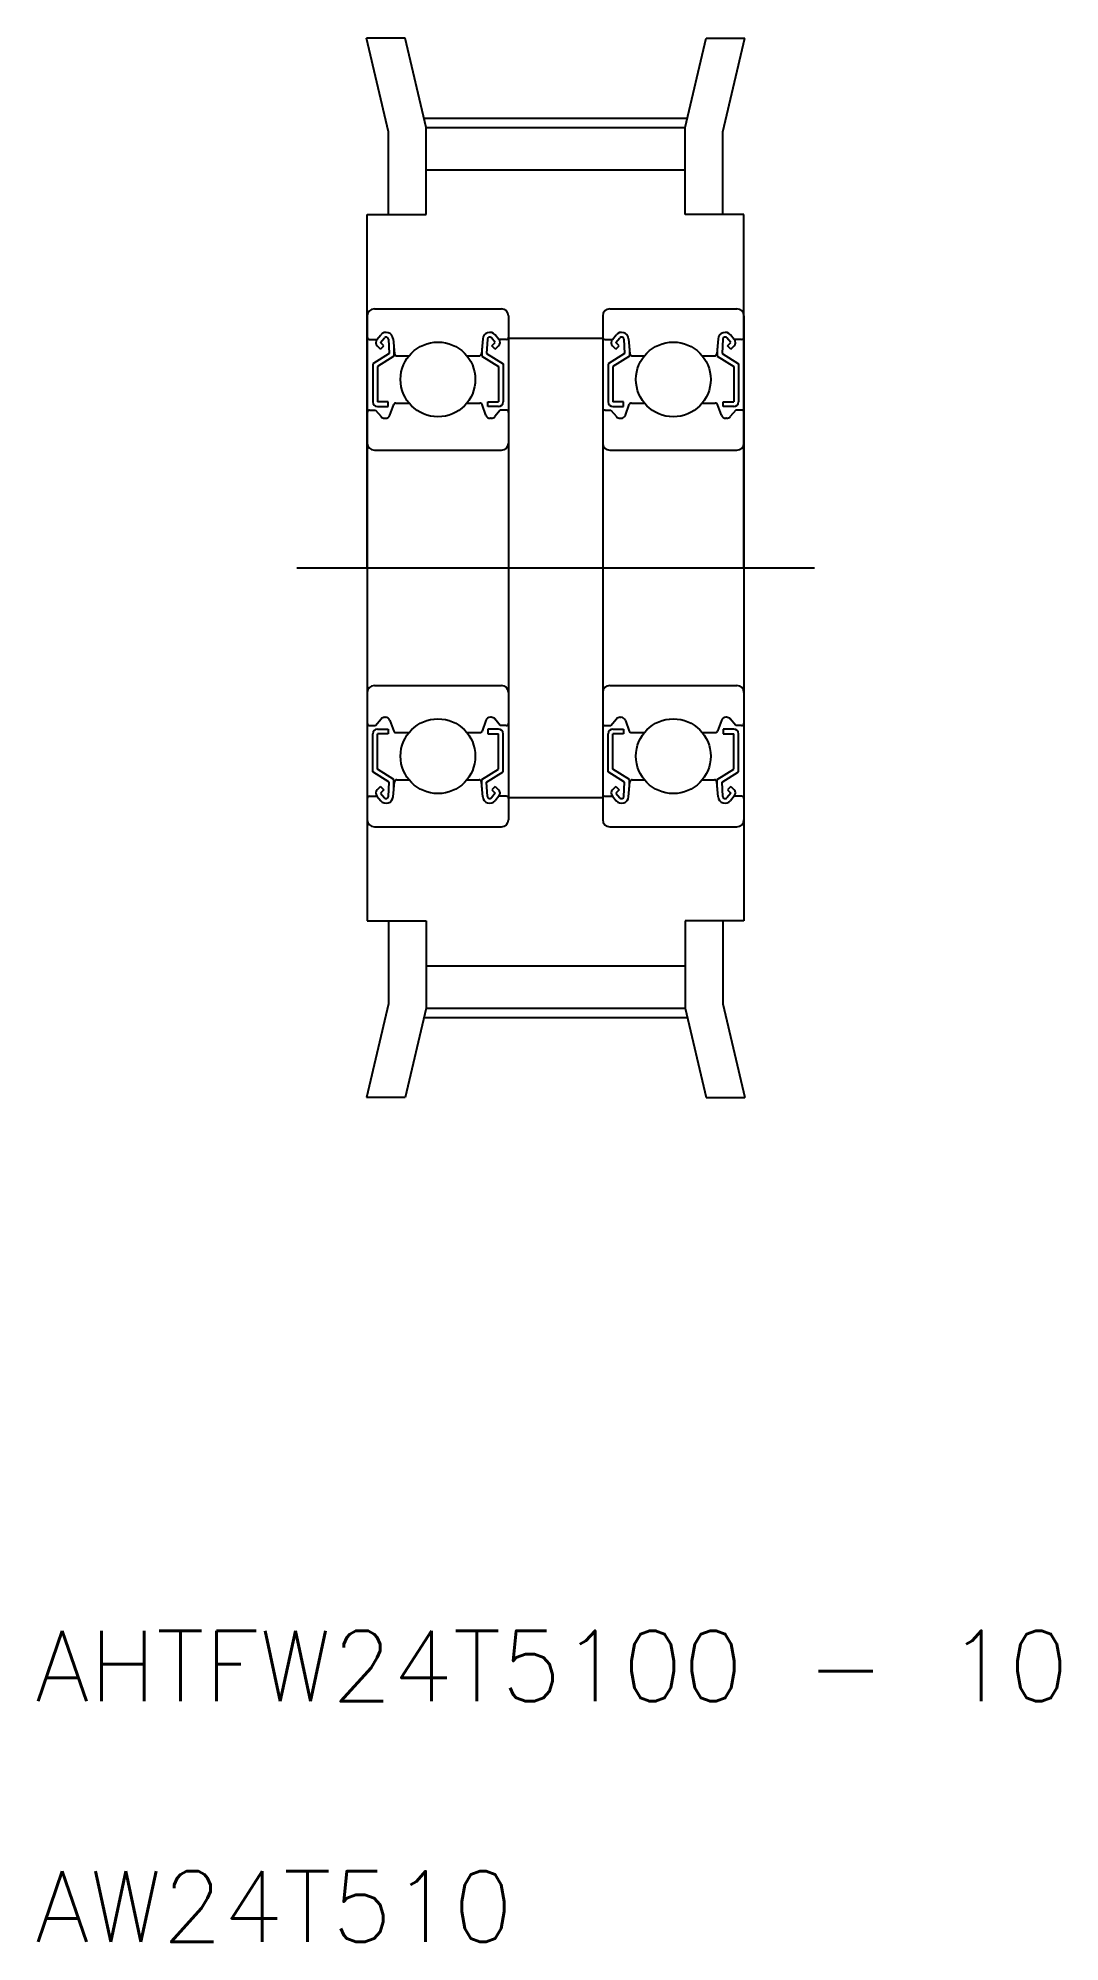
# Model space of a CAD drawing. Extents: x 22 to 65.4, y 0.3 to 81.2.
import ezdxf
from ezdxf.enums import TextEntityAlignment as Align

# ---------------------------------------------------------------- set-up
doc = ezdxf.new("R2010")
doc.units = 0
doc.linetypes.add('CENTER', pattern=[50.8, 31.75, -6.35, 6.35, -6.35])
doc.layers.get('0').update_dxf_attribs({"linetype": 'CONTINUOUS'})
doc.layers.add('CENTER', color=1, linetype='CONTINUOUS')
doc.styles.get("Standard").update_dxf_attribs({"font": 'txt.shx', "bigfont": 'bigfont.shx'})

msp = doc.modelspace()

# ---------------------------------------------------------------- linework, layer by layer
at = {"color": 7, "linetype": 'CONTINUOUS'}
for p, q in [((36.865, 77.192), (35.931, 81.177)), ((37.574, 81.177), (35.931, 81.177)), ((38.465, 77.377), (37.574, 81.177)), ((49.465, 77.377), (50.357, 81.177)), ((50.357, 81.177), (52, 81.177)), ((51.065, 77.192), (52, 81.177)), ((36.865, 73.677), (36.865, 77.192)), ((38.465, 77.377), (49.465, 77.377)), ((38.465, 73.677), (38.465, 77.377)), ((49.465, 73.677), (49.465, 77.377)), ((51.065, 73.677), (51.065, 77.192)), ((38.465, 75.577), (49.465, 75.577)), ((35.965, 58.677), (35.965, 73.677)), ((35.965, 73.677), (38.465, 73.677)), ((51.965, 73.677), (49.465, 73.677)), ((51.965, 58.677), (51.965, 73.677)), ((36.265, 69.677), (41.665, 69.677)), ((46.265, 69.677), (51.665, 69.677)), ((35.965, 69.377), (35.965, 47.977)), ((41.965, 69.377), (41.965, 47.977)), ((45.965, 69.377), (45.965, 47.977)), ((51.965, 69.377), (51.965, 47.977)), ((36.065, 68.377), (36.375, 68.377)), ((36.375, 68.377), (36.537, 68.57)), ((36.528, 67.966), (36.387, 68.107)), ((36.528, 68.248), (36.691, 68.442)), ((36.67, 68.107), (36.528, 68.248)), ((36.528, 67.966), (36.67, 68.107)), ((36.864, 68.387), (36.897, 67.775)), ((37.063, 68.405), (37.118, 67.768)), ((37.097, 68.011), (37.097, 67.664)), ((40.867, 68.405), (40.812, 67.768)), ((40.833, 68.011), (40.833, 67.664)), ((41.066, 68.387), (41.033, 67.775)), ((41.402, 68.248), (41.239, 68.442)), ((41.26, 68.107), (41.402, 68.248)), ((41.402, 67.966), (41.26, 68.107)), ((41.555, 68.377), (41.393, 68.57)), ((41.402, 67.966), (41.543, 68.107)), ((41.865, 68.377), (41.555, 68.377)), ((41.965, 68.427), (45.965, 68.427)), ((46.065, 68.377), (46.375, 68.377)), ((46.375, 68.377), (46.537, 68.57)), ((46.528, 67.966), (46.387, 68.107)), ((46.528, 68.248), (46.691, 68.442)), ((46.67, 68.107), (46.528, 68.248)), ((46.528, 67.966), (46.67, 68.107)), ((46.864, 68.387), (46.897, 67.775)), ((47.063, 68.405), (47.118, 67.768)), ((47.097, 68.011), (47.097, 67.664)), ((50.867, 68.405), (50.812, 67.768)), ((50.833, 68.011), (50.833, 67.664)), ((51.066, 68.387), (51.033, 67.775)), ((51.402, 68.248), (51.239, 68.442)), ((51.26, 68.107), (51.402, 68.248)), ((51.402, 67.966), (51.26, 68.107)), ((51.555, 68.377), (51.393, 68.57)), ((51.402, 67.966), (51.543, 68.107)), ((51.865, 68.377), (51.555, 68.377)), ((36.897, 67.775), (36.197, 67.338)), ((36.197, 67.338), (36.197, 65.727)), ((37.097, 67.664), (36.397, 67.227)), ((36.397, 67.227), (36.397, 65.727)), ((37.218, 67.677), (37.732, 67.677)), ((40.198, 67.677), (40.712, 67.677)), ((40.833, 67.664), (41.533, 67.227)), ((41.033, 67.775), (41.733, 67.338)), ((41.533, 67.227), (41.533, 65.727)), ((41.733, 67.338), (41.733, 65.727)), ((46.897, 67.775), (46.197, 67.338)), ((46.197, 67.338), (46.197, 65.727)), ((47.097, 67.664), (46.397, 67.227)), ((46.397, 67.227), (46.397, 65.727)), ((47.218, 67.677), (47.732, 67.677)), ((50.198, 67.677), (50.712, 67.677)), ((50.833, 67.664), (51.533, 67.227)), ((51.033, 67.775), (51.733, 67.338)), ((51.533, 67.227), (51.533, 65.727)), ((51.733, 67.338), (51.733, 65.727)), ((36.847, 65.727), (36.397, 65.727)), ((36.397, 65.527), (36.847, 65.527)), ((36.847, 65.527), (36.847, 65.727)), ((36.926, 65.159), (37.09, 65.611)), ((37.184, 65.677), (37.732, 65.677)), ((40.198, 65.677), (40.746, 65.677)), ((41.004, 65.159), (40.84, 65.611)), ((41.083, 65.527), (41.083, 65.727)), ((41.083, 65.727), (41.533, 65.727)), ((41.533, 65.527), (41.083, 65.527)), ((46.847, 65.727), (46.397, 65.727)), ((46.397, 65.527), (46.847, 65.527)), ((46.847, 65.527), (46.847, 65.727)), ((46.926, 65.159), (47.09, 65.611)), ((47.184, 65.677), (47.732, 65.677)), ((50.198, 65.677), (50.746, 65.677)), ((51.004, 65.159), (50.84, 65.611)), ((51.083, 65.727), (51.533, 65.727)), ((51.083, 65.527), (51.083, 65.727)), ((51.533, 65.527), (51.083, 65.527)), ((36.065, 65.377), (36.315, 65.377)), ((36.315, 65.377), (36.549, 65.098)), ((36.702, 65.027), (36.738, 65.027)), ((41.228, 65.027), (41.192, 65.027)), ((41.615, 65.377), (41.381, 65.098)), ((41.865, 65.377), (41.615, 65.377)), ((46.065, 65.377), (46.315, 65.377)), ((46.315, 65.377), (46.549, 65.098)), ((46.702, 65.027), (46.738, 65.027)), ((51.228, 65.027), (51.192, 65.027)), ((51.615, 65.377), (51.381, 65.098)), ((51.865, 65.377), (51.615, 65.377)), ((36.265, 63.677), (41.665, 63.677)), ((46.265, 63.677), (51.665, 63.677)), ((35.965, 58.677), (35.965, 43.677)), ((51.965, 58.677), (51.965, 43.677)), ((36.265, 53.677), (41.665, 53.677)), ((46.265, 53.677), (51.665, 53.677)), ((36.065, 51.977), (36.315, 51.977)), ((36.315, 51.977), (36.549, 52.256)), ((36.397, 51.827), (36.847, 51.827)), ((36.702, 52.327), (36.738, 52.327)), ((36.847, 51.827), (36.847, 51.627)), ((36.926, 52.195), (37.09, 51.743)), ((41.004, 52.195), (40.84, 51.743)), ((41.083, 51.827), (41.083, 51.627)), ((41.533, 51.827), (41.083, 51.827)), ((41.228, 52.327), (41.192, 52.327)), ((41.615, 51.977), (41.381, 52.256)), ((41.865, 51.977), (41.615, 51.977)), ((46.065, 51.977), (46.315, 51.977)), ((46.315, 51.977), (46.549, 52.256)), ((46.397, 51.827), (46.847, 51.827)), ((46.702, 52.327), (46.738, 52.327)), ((46.847, 51.827), (46.847, 51.627)), ((46.926, 52.195), (47.09, 51.743)), ((51.004, 52.195), (50.84, 51.743)), ((51.533, 51.827), (51.083, 51.827)), ((51.083, 51.827), (51.083, 51.627)), ((51.228, 52.327), (51.192, 52.327)), ((51.615, 51.977), (51.381, 52.256)), ((51.865, 51.977), (51.615, 51.977)), ((36.197, 50.016), (36.197, 51.627)), ((36.847, 51.627), (36.397, 51.627)), ((36.397, 50.127), (36.397, 51.627)), ((37.184, 51.677), (37.732, 51.677)), ((40.198, 51.677), (40.746, 51.677)), ((41.083, 51.627), (41.533, 51.627)), ((41.533, 50.127), (41.533, 51.627)), ((41.733, 50.016), (41.733, 51.627)), ((46.197, 50.016), (46.197, 51.627)), ((46.397, 50.127), (46.397, 51.627)), ((46.847, 51.627), (46.397, 51.627)), ((47.184, 51.677), (47.732, 51.677)), ((50.198, 51.677), (50.746, 51.677)), ((51.083, 51.627), (51.533, 51.627)), ((51.533, 50.127), (51.533, 51.627)), ((51.733, 50.016), (51.733, 51.627)), ((36.897, 49.579), (36.197, 50.016)), ((36.528, 49.388), (36.387, 49.247)), ((37.097, 49.69), (36.397, 50.127)), ((36.528, 49.388), (36.67, 49.247)), ((36.747, 49.908), (36.747, 49.908)), ((36.864, 48.967), (36.897, 49.579)), ((36.922, 49.799), (36.922, 49.799)), ((37.063, 48.949), (37.118, 49.586)), ((37.097, 49.343), (37.097, 49.69)), ((37.218, 49.677), (37.732, 49.677)), ((40.198, 49.677), (40.712, 49.677)), ((40.867, 48.949), (40.812, 49.586)), ((40.833, 49.69), (41.533, 50.127)), ((40.833, 49.343), (40.833, 49.69)), ((41.033, 49.579), (41.733, 50.016)), ((41.066, 48.967), (41.033, 49.579)), ((41.402, 49.388), (41.26, 49.247)), ((41.402, 49.388), (41.543, 49.247)), ((46.897, 49.579), (46.197, 50.016)), ((46.528, 49.388), (46.387, 49.247)), ((47.097, 49.69), (46.397, 50.127)), ((46.528, 49.388), (46.67, 49.247)), ((46.747, 49.908), (46.747, 49.908)), ((46.864, 48.967), (46.897, 49.579)), ((46.922, 49.799), (46.922, 49.799)), ((47.063, 48.949), (47.118, 49.586)), ((47.097, 49.343), (47.097, 49.69)), ((47.218, 49.677), (47.732, 49.677)), ((50.198, 49.677), (50.712, 49.677)), ((50.867, 48.949), (50.812, 49.586)), ((50.833, 49.69), (51.533, 50.127)), ((50.833, 49.343), (50.833, 49.69)), ((51.033, 49.579), (51.733, 50.016)), ((51.066, 48.967), (51.033, 49.579)), ((51.402, 49.388), (51.26, 49.247)), ((51.402, 49.388), (51.543, 49.247)), ((36.065, 48.977), (36.375, 48.977)), ((36.375, 48.977), (36.537, 48.784)), ((36.67, 49.247), (36.528, 49.106)), ((36.528, 49.106), (36.691, 48.912)), ((41.402, 49.106), (41.239, 48.912)), ((41.26, 49.247), (41.402, 49.106)), ((41.555, 48.977), (41.393, 48.784)), ((41.865, 48.977), (41.555, 48.977)), ((41.965, 48.927), (45.965, 48.927)), ((46.065, 48.977), (46.375, 48.977)), ((46.375, 48.977), (46.537, 48.784)), ((46.67, 49.247), (46.528, 49.106)), ((46.528, 49.106), (46.691, 48.912)), ((51.402, 49.106), (51.239, 48.912)), ((51.26, 49.247), (51.402, 49.106)), ((51.555, 48.977), (51.393, 48.784)), ((51.865, 48.977), (51.555, 48.977)), ((36.265, 47.677), (41.665, 47.677)), ((46.265, 47.677), (51.665, 47.677)), ((35.965, 43.677), (38.465, 43.677)), ((36.865, 43.677), (36.865, 40.162)), ((38.465, 43.677), (38.465, 39.977)), ((49.465, 43.677), (49.465, 39.977)), ((51.965, 43.677), (49.465, 43.677)), ((51.065, 43.677), (51.065, 40.162)), ((38.465, 41.777), (49.465, 41.777)), ((36.865, 40.162), (35.931, 36.177)), ((38.465, 39.977), (37.574, 36.177)), ((38.465, 39.977), (49.465, 39.977)), ((49.465, 39.977), (50.357, 36.177)), ((51.065, 40.162), (52, 36.177)), ((37.574, 36.177), (35.931, 36.177)), ((50.357, 36.177), (52, 36.177))]:
    msp.add_line(p, q, dxfattribs=at)
for centre in [(38.965, 66.677), (48.965, 66.677), (38.965, 50.677), (48.965, 50.677)]:
    msp.add_circle(centre, 1.587, dxfattribs=at)
for centre, radius, start, end in [((36.265, 69.377), 0.3, 90, 180), ((41.665, 69.377), 0.3, 0, 90), ((46.265, 69.377), 0.3, 90, 180), ((51.665, 69.377), 0.3, 0, 90), ((36.065, 68.477), 0.1, 180.00005, 270.00003), ((36.528, 68.248), 0.2, 139.86482, 225.00006), ((36.766, 68.379), 0.298, 5.00049, 140.17136), ((36.766, 68.379), 0.0983, 4.66455, 139.97394), ((41.164, 68.379), 0.298, 39.82861, 174.99974), ((41.164, 68.379), 0.0983, 40.02637, 175.33574), ((41.402, 68.248), 0.2, 314.99673, 40.13525), ((41.865, 68.477), 0.1, 269.99948, 359.99126), ((46.065, 68.477), 0.1, 180.00005, 270.00003), ((46.528, 68.248), 0.2, 139.86482, 225.00006), ((46.766, 68.379), 0.298, 5.00049, 140.17136), ((46.766, 68.379), 0.0983, 4.66455, 139.97394), ((51.164, 68.379), 0.298, 39.82861, 174.99974), ((51.164, 68.379), 0.0983, 40.02637, 175.33574), ((51.402, 68.248), 0.2, 314.99673, 40.13525), ((51.865, 68.477), 0.1, 269.99948, 359.99126), ((37.218, 67.777), 0.1, 185.14438, 270.00003), ((40.712, 67.777), 0.1, 269.99948, 354.85568), ((47.218, 67.777), 0.1, 185.14438, 270.00003), ((50.712, 67.777), 0.1, 269.99948, 354.85568), ((36.397, 65.727), 0.2, 180.00005, 270.00003), ((37.184, 65.577), 0.1, 89.99951, 160.11572), ((40.746, 65.577), 0.1, 19.88452, 90.00024), ((41.533, 65.727), 0.2, 269.99976, 359.99563), ((46.397, 65.727), 0.2, 180.00005, 270.00003), ((47.184, 65.577), 0.1, 89.99951, 160.11572), ((50.746, 65.577), 0.1, 19.88452, 90.00024), ((51.533, 65.727), 0.2, 269.99976, 359.99563), ((36.065, 65.277), 0.1, 89.99951, 180.00005), ((36.702, 65.227), 0.2, 220.13838, 270.00003), ((36.738, 65.227), 0.2, 270.00003, 340.11166), ((41.192, 65.227), 0.2, 199.88831, 269.99976), ((41.228, 65.227), 0.2, 269.99976, 319.86147), ((41.865, 65.277), 0.1, 359.99126, 90.00024), ((46.065, 65.277), 0.1, 89.99951, 180.00005), ((46.702, 65.227), 0.2, 220.13838, 270.00003), ((46.738, 65.227), 0.2, 270.00003, 340.11166), ((51.192, 65.227), 0.2, 199.88831, 269.99976), ((51.228, 65.227), 0.2, 269.99976, 319.86147), ((51.865, 65.277), 0.1, 359.99126, 90.00024), ((36.265, 63.977), 0.3, 180, 270), ((41.665, 63.977), 0.3, 270, 0), ((46.265, 63.977), 0.3, 180, 270), ((51.665, 63.977), 0.3, 270, 0), ((36.265, 53.377), 0.3, 90, 180), ((41.665, 53.377), 0.3, 0, 90), ((46.265, 53.377), 0.3, 90, 180), ((51.665, 53.377), 0.3, 0, 90), ((36.065, 52.077), 0.1, 179.99995, 270.00049), ((36.397, 51.627), 0.2, 89.99997, 179.99995), ((36.702, 52.127), 0.2, 89.99997, 139.86162), ((36.738, 52.127), 0.2, 19.88834, 89.99997), ((41.192, 52.127), 0.2, 90.00024, 160.11169), ((41.228, 52.127), 0.2, 40.13853, 90.00024), ((41.533, 51.627), 0.2, 0.00437, 90.00024), ((41.865, 52.077), 0.1, 269.99976, 0.00874), ((46.065, 52.077), 0.1, 179.99995, 270.00049), ((46.397, 51.627), 0.2, 89.99997, 179.99995), ((46.702, 52.127), 0.2, 89.99997, 139.86162), ((46.738, 52.127), 0.2, 19.88834, 89.99997), ((51.192, 52.127), 0.2, 90.00024, 160.11169), ((51.228, 52.127), 0.2, 40.13853, 90.00024), ((51.533, 51.627), 0.2, 0.00437, 90.00024), ((51.865, 52.077), 0.1, 269.99976, 0.00874), ((37.184, 51.777), 0.1, 199.88428, 270.00049), ((40.746, 51.777), 0.1, 269.99976, 340.11548), ((47.184, 51.777), 0.1, 199.88428, 270.00049), ((50.746, 51.777), 0.1, 269.99976, 340.11548), ((37.218, 49.577), 0.1, 89.99997, 174.85562), ((40.712, 49.577), 0.1, 5.14432, 90.00052), ((47.218, 49.577), 0.1, 89.99997, 174.85562), ((50.712, 49.577), 0.1, 5.14432, 90.00052), ((36.065, 48.877), 0.1, 89.99997, 179.99995), ((36.528, 49.106), 0.2, 134.99994, 220.13518), ((36.766, 48.975), 0.298, 219.82864, 354.99951), ((36.766, 48.975), 0.0983, 220.02606, 355.33545), ((41.164, 48.975), 0.298, 185.00026, 320.17139), ((41.164, 48.975), 0.0983, 184.66426, 319.97363), ((41.402, 49.106), 0.2, 319.86475, 45.00327), ((41.865, 48.877), 0.1, 0.00874, 90.00052), ((46.065, 48.877), 0.1, 89.99997, 179.99995), ((46.528, 49.106), 0.2, 134.99994, 220.13518), ((46.766, 48.975), 0.298, 219.82864, 354.99951), ((46.766, 48.975), 0.0983, 220.02606, 355.33545), ((51.164, 48.975), 0.298, 185.00026, 320.17139), ((51.164, 48.975), 0.0983, 184.66426, 319.97363), ((51.402, 49.106), 0.2, 319.86475, 45.00327), ((51.865, 48.877), 0.1, 0.00874, 90.00052), ((36.265, 47.977), 0.3, 180, 270), ((41.665, 47.977), 0.3, 270, 0), ((46.265, 47.977), 0.3, 180, 270), ((51.665, 47.977), 0.3, 270, 0)]:
    msp.add_arc(centre, radius, start, end, dxfattribs=at)
at = {"layer": 'CENTER', "color": 1, "linetype": 'CENTER'}
for p, q in [((38.372, 77.777), (49.559, 77.777)), ((32.965, 58.677), (54.965, 58.677)), ((32.965, 58.677), (54.965, 58.677)), ((38.372, 39.577), (49.559, 39.577))]:
    msp.add_line(p, q, dxfattribs=at)

# ---------------------------------------------------------------- texts
at = {"color": 7, "linetype": 'CONTINUOUS'}
for s, p in [('AHTFW24T5100 - 10', (21.852, 9.634)), ('AW24T510', (21.852, -0.586))]:
    msp.add_text(s, height=3, dxfattribs=at).set_placement(p, align=Align.BOTTOM_LEFT)

doc.saveas('drawing.dxf')
